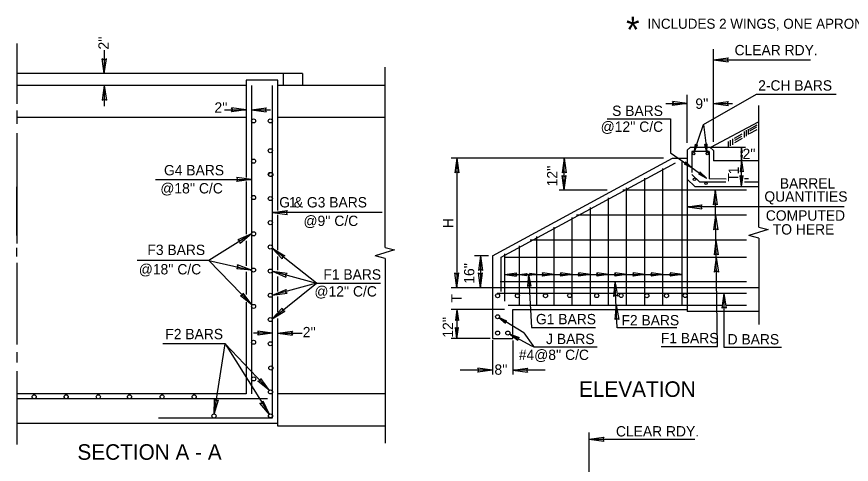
# Model space of a CAD drawing. Extents: x 12 to 573, y -318 to -29.
# Drawn here: x 234.2 to 330.9, y -254.3 to -202.4 of the extents above; entities that cross this region are included whole.
import ezdxf

# ---------------------------------------------------------------- set-up
doc = ezdxf.new("R2010")
doc.units = 0
doc.layers.add('Default', color=7, linetype='Continuous')
doc.layers.add('Level 1', color=7, linetype='Continuous')

msp = doc.modelspace()

# ---------------------------------------------------------------- linework, layer by layer
at = {"layer": 'Default'}
for p, q in [((289.349, -233.625), (289.349, -239.693)), ((311.93, -233.803), (289.349, -233.803)), ((290.783, -235.379), (290.783, -233.625)), ((292.501, -235.832), (292.501, -233.625)), ((293.414, -233.625), (293.411, -233.66)), ((293.783, -233.625), (293.785, -233.637)), ((294.501, -235.832), (294.501, -233.625)), ((296.501, -235.833), (296.501, -233.625)), ((298.603, -235.833), (298.603, -233.625)), ((300.702, -235.833), (300.702, -233.625)), ((302.802, -235.833), (302.802, -233.625)), ((303.5, -233.625), (303.385, -234.813)), ((303.644, -233.625), (303.853, -234.794)), ((304.902, -235.833), (304.902, -233.625)), ((307.002, -235.833), (307.002, -233.625)), ((309.102, -235.833), (309.102, -233.625)), ((311.32, -235.833), (311.32, -233.625)), ((311.93, -233.625), (311.93, -236.559)), ((312.476, -233.803), (311.93, -233.803)), ((303.337, -234.482), (289.913, -234.482)), ((312.476, -234.482), (303.905, -234.482)), ((291.176, -235.833), (312.476, -235.833)), ((303.681, -235.79), (303.517, -237.501)), ((303.681, -235.79), (303.984, -237.482)), ((291.726, -236.333), (311.93, -236.333)), ((291.726, -239.21), (291.726, -236.333)), ((312.476, -236.559), (311.93, -236.559)), ((292.989, -239.035), (290.189, -237.327)), ((289.349, -239.693), (291.726, -239.693)), ((291.326, -239.159), (292.454, -239.579)), ((291.326, -239.159), (292.298, -239.868)), ((291.326, -239.159), (293.816, -240.498)), ((291.726, -239.693), (291.726, -239.488)), ((292.989, -239.035), (294.023, -240.498))]:
    msp.add_line(p, q, dxfattribs=at)
for points in [[(289.349, -233.803), (288.537, -233.803)], [(290.359, -234.258), (290.359, -233.625)], [(293.464, -233.625), (293.411, -233.66)], [(293.594, -233.625), (293.888, -238.436), (301.283, -238.436)], [(293.785, -233.637), (293.761, -233.625)], [(303.786, -238.474), (303.589, -233.625)], [(303.853, -234.794), (303.611, -234.672), (303.385, -234.813)], [(290.748, -236.333), (288.537, -236.333)], [(303.984, -237.482), (303.743, -237.36), (303.517, -237.501)], [(310.711, -238.474), (303.786, -238.474)], [(289.086, -239.693), (288.537, -239.693)], [(292.454, -239.579), (292.294, -239.681), (292.298, -239.868)], [(289.345, -239.874), (289.345, -240.498)], [(291.726, -239.91), (291.726, -240.498)]]:
    msp.add_lwpolyline(points, dxfattribs=at)
msp.add_lwpolyline([(290.082, -237.263), (290.881, -237.915), (290.886, -237.755), (291.028, -237.675)], close=True, dxfattribs=at)
for centre in [(289.949, -234.738), (292.247, -234.738), (295.501, -234.738), (298.288, -234.714), (301.439, -234.725), (304.261, -234.714), (307.24, -234.727), (309.518, -234.728), (311.681, -234.71), (289.949, -237.177), (289.949, -239.062), (291.132, -239.062)]:
    msp.add_circle(centre, 0.236, dxfattribs=at)
at = {"layer": 'Level 1'}
for p, q in [((234.234, -205.518), (234.234, -212.507)), ((314.963, -216.911), (314.963, -206.18)), ((244.376, -208.993), (244.142, -207.29)), ((244.376, -208.993), (244.61, -207.29)), ((314.963, -207.383), (316.666, -207.149)), ((314.963, -207.383), (326.225, -207.383)), ((314.963, -207.383), (316.666, -207.617)), ((276.912, -229.132), (276.912, -208.249)), ((267.346, -208.994), (234.234, -208.993)), ((264.473, -209.773), (260.829, -209.773)), ((260.829, -209.773), (260.829, -221.04)), ((264.473, -224.844), (264.473, -209.773)), ((265.108, -208.994), (265.108, -210.373)), ((267.346, -208.994), (267.346, -210.373)), ((260.828, -210.373), (234.234, -210.373)), ((244.376, -210.373), (244.142, -212.076)), ((244.376, -210.373), (244.61, -212.076)), ((261.429, -210.373), (261.429, -246.087)), ((263.873, -248.901), (263.873, -210.373)), ((276.898, -210.373), (264.473, -210.373)), ((311.93, -217.002), (311.93, -211.455)), ((309.451, -212.455), (311.93, -212.455)), ((311.93, -212.455), (310.227, -212.221)), ((311.93, -212.455), (310.227, -212.689)), ((314.963, -212.455), (316.666, -212.221)), ((314.963, -212.455), (317.157, -212.455)), ((314.963, -212.455), (316.666, -212.689)), ((320.213, -226.775), (320.213, -212.689)), ((234.234, -213.273), (234.234, -214.804)), ((258.296, -213.19), (260.829, -213.19)), ((260.829, -213.19), (259.125, -213.425)), ((260.829, -213.19), (259.126, -212.957)), ((261.429, -213.191), (263.132, -212.956)), ((261.429, -213.191), (263.634, -213.19)), ((261.429, -213.191), (263.132, -213.424)), ((260.829, -214.065), (234.234, -214.065)), ((276.898, -214.065), (264.473, -214.065)), ((309.977, -214.238), (309.977, -218.162)), ((314.641, -217.502), (320.174, -214.568)), ((318.764, -215.566), (318.764, -216.248)), ((318.993, -215.417), (318.993, -216.041)), ((319.131, -215.42), (320.038, -214.929)), ((319.146, -215.949), (320.029, -215.47)), ((319.174, -215.617), (320.005, -215.166)), ((234.234, -215.898), (234.234, -228.683)), ((317.162, -216.542), (317.162, -217.266)), ((317.39, -216.479), (318.297, -215.987)), ((317.433, -216.701), (318.264, -216.251)), ((317.444, -216.968), (318.326, -216.49)), ((318.538, -215.716), (318.538, -216.399)), ((312.29, -217.512), (311.93, -217.872)), ((312.29, -217.512), (312.778, -217.512)), ((313.01, -217.512), (313.998, -217.512)), ((314.235, -217.512), (314.559, -217.512)), ((314.559, -217.512), (314.963, -217.915)), ((314.747, -217.512), (318.66, -217.512)), ((316.684, -216.859), (316.684, -217.433)), ((316.902, -216.692), (316.902, -217.358)), ((318.229, -219.113), (318.229, -217.512)), ((309.977, -218.162), (312.483, -219.925)), ((311.93, -217.872), (311.93, -219.367)), ((312.465, -218.028), (312.465, -220.466)), ((314.473, -218.028), (312.465, -218.028)), ((314.473, -218.028), (314.473, -221.206)), ((314.963, -217.915), (314.963, -219.113)), ((309.18, -218.802), (284.583, -218.801)), ((285.228, -218.802), (284.994, -220.505)), ((285.228, -218.802), (285.462, -220.505)), ((289.349, -230.102), (310.226, -218.802)), ((297.673, -218.802), (297.439, -220.505)), ((297.673, -222.499), (297.674, -218.801)), ((297.673, -218.802), (297.907, -220.505)), ((310.226, -218.802), (311.93, -218.802)), ((311.32, -233.625), (311.319, -219.229)), ((320.213, -219.113), (314.963, -219.113)), ((318.229, -219.113), (318.053, -220.39)), ((318.229, -219.113), (318.404, -220.39)), ((318.229, -222.083), (318.229, -219.113)), ((309.102, -233.625), (309.102, -219.978)), ((311.93, -219.676), (311.93, -233.625)), ((312.483, -219.925), (314.137, -221.099)), ((261.429, -221.261), (259.725, -221.495)), ((261.429, -221.261), (259.726, -221.027)), ((297.674, -222.498), (297.44, -220.795)), ((297.674, -222.498), (297.908, -220.795)), ((307.002, -233.625), (307.002, -221.115)), ((316.444, -221.216), (314.473, -221.206)), ((318.229, -222.083), (318.053, -220.806)), ((318.229, -222.083), (318.404, -220.806)), ((319.04, -221.206), (318.572, -221.206)), ((234.234, -227.745), (234.234, -222.117)), ((260.829, -221.515), (260.829, -227.621)), ((304.902, -233.625), (304.902, -222.252)), ((302.634, -222.499), (297.099, -222.499)), ((302.802, -233.625), (302.802, -223.388)), ((318.773, -222.499), (304.446, -222.499)), ((315.144, -222.499), (314.936, -224.205)), ((315.144, -222.499), (315.404, -224.198)), ((311.93, -224.423), (313.633, -224.189)), ((263.873, -225.085), (265.576, -224.851)), ((263.873, -225.085), (265.576, -225.319)), ((300.702, -233.625), (300.702, -224.525)), ((330.118, -224.423), (311.93, -224.423)), ((311.93, -224.423), (313.633, -224.657)), ((264.473, -229.442), (264.473, -225.367)), ((298.603, -233.625), (298.602, -225.662)), ((318.773, -225.399), (299.088, -225.399)), ((315.19, -225.399), (314.982, -227.105)), ((315.19, -225.399), (315.45, -227.098)), ((296.501, -233.625), (296.502, -226.799)), ((321.311, -227.068), (319.079, -227.758)), ((320.213, -226.775), (321.311, -227.068)), ((261.428, -227.56), (259.863, -228.271)), ((261.428, -227.56), (260.113, -228.667)), ((294.501, -233.625), (294.502, -227.881)), ((320.213, -228.061), (319.079, -227.758)), ((320.213, -228.061), (320.213, -238.073)), ((234.222, -230.181), (234.222, -229.171)), ((260.829, -228.371), (260.829, -231.29)), ((276.912, -229.132), (278.011, -229.425)), ((292.501, -233.625), (292.502, -228.964)), ((318.773, -228.299), (293.731, -228.299)), ((315.237, -228.299), (315.028, -230.005)), ((315.237, -228.299), (315.496, -229.998)), ((263.809, -229.227), (265.29, -230.099)), ((263.809, -229.227), (265, -230.466)), ((278.011, -229.425), (275.778, -230.115)), ((276.912, -230.417), (275.778, -230.115)), ((287.975, -230.102), (287.741, -231.805)), ((287.975, -230.102), (287.975, -233.803)), ((287.975, -230.102), (288.209, -231.805)), ((289.349, -230.102), (289.349, -233.625)), ((290.783, -233.625), (290.784, -229.894)), ((234.234, -230.911), (234.234, -240.404)), ((264.473, -231.772), (264.473, -230.192)), ((276.912, -230.417), (276.912, -251.816)), ((318.773, -230.291), (290.784, -230.291)), ((315.268, -230.291), (315.06, -231.997)), ((315.268, -230.291), (315.528, -231.99)), ((261.428, -231.76), (259.715, -231.621)), ((261.428, -231.76), (259.816, -231.164)), ((260.829, -231.986), (260.829, -234.606)), ((263.847, -231.907), (265.55, -232.14)), ((263.847, -231.907), (265.424, -232.591)), ((285.229, -233.803), (284.995, -232.1)), ((285.229, -233.803), (285.463, -232.1)), ((287.975, -233.803), (287.741, -232.1)), ((287.975, -233.803), (288.209, -232.1)), ((290.784, -232.288), (292.146, -232.101)), ((296.501, -232.288), (295.139, -232.101)), ((298.603, -232.288), (297.24, -232.101)), ((300.702, -232.288), (299.34, -232.101)), ((302.802, -232.288), (301.44, -232.101)), ((304.902, -232.288), (303.54, -232.101)), ((307.002, -232.288), (305.64, -232.101)), ((309.102, -232.288), (307.74, -232.101)), ((311.32, -232.288), (309.957, -232.1)), ((264.473, -234.231), (264.473, -232.495)), ((290.784, -232.288), (292.146, -232.475)), ((290.784, -232.288), (292.498, -232.288)), ((292.501, -232.288), (293.353, -232.171)), ((292.501, -232.288), (293.353, -232.405)), ((292.501, -232.288), (294.501, -232.288)), ((293.515, -232.288), (293.414, -233.625)), ((293.515, -232.288), (293.783, -233.625)), ((294.501, -232.288), (293.65, -232.171)), ((294.501, -232.288), (293.65, -232.405)), ((294.501, -232.288), (296.501, -232.288)), ((296.501, -232.288), (295.139, -232.475)), ((296.501, -232.288), (298.603, -232.288)), ((298.603, -232.288), (297.24, -232.475)), ((298.603, -232.288), (300.702, -232.288)), ((300.702, -232.288), (299.34, -232.475)), ((300.703, -232.288), (302.802, -232.288)), ((302.802, -232.288), (301.44, -232.475)), ((302.803, -232.288), (304.902, -232.288)), ((304.902, -232.288), (303.54, -232.475)), ((304.903, -232.288), (307.002, -232.288)), ((307.002, -232.288), (305.64, -232.475)), ((307.003, -232.288), (309.102, -232.288)), ((309.102, -232.288), (307.74, -232.475)), ((309.102, -232.288), (311.32, -232.288)), ((311.32, -232.288), (309.957, -232.475)), ((263.849, -234.68), (265.43, -234.005)), ((318.773, -233.123), (290.256, -233.123)), ((303.55, -233.102), (303.5, -233.625)), ((303.55, -233.102), (303.644, -233.625)), ((320.213, -233.803), (312.476, -233.803)), ((261.499, -235.814), (260.143, -234.757)), ((261.499, -235.814), (260.478, -234.431)), ((263.849, -234.68), (265.553, -234.457)), ((264.473, -236.619), (264.473, -234.821)), ((318.773, -234.482), (312.476, -234.482)), ((316.183, -234.482), (315.949, -236.185)), ((316.183, -234.482), (316.183, -240.706)), ((316.183, -234.482), (316.417, -236.185)), ((260.829, -235.465), (260.829, -246.087)), ((312.476, -235.833), (315.925, -235.833)), ((316.441, -235.833), (318.773, -235.833)), ((263.835, -237.431), (264.999, -236.166)), ((263.835, -237.431), (265.297, -236.527)), ((285.229, -236.333), (285.053, -237.61)), ((285.229, -236.333), (285.404, -237.61)), ((320.213, -236.559), (312.476, -236.559)), ((264.473, -249.846), (264.473, -237.371)), ((263.873, -239.087), (262.17, -238.853)), ((264.473, -239.087), (266.176, -238.853)), ((285.229, -239.693), (285.053, -238.416)), ((285.229, -239.693), (285.404, -238.416)), ((263.873, -239.087), (261.662, -239.087)), ((263.873, -239.087), (262.17, -239.321)), ((264.473, -239.087), (267.304, -239.087)), ((264.473, -239.087), (266.176, -239.321)), ((293.816, -240.498), (294.151, -240.678)), ((294.023, -240.498), (294.151, -240.678)), ((316.183, -240.706), (322.838, -240.706)), ((234.234, -241.279), (234.234, -242.483)), ((234.234, -243.467), (234.234, -251.96)), ((289.345, -243.367), (287.642, -243.133)), ((289.345, -243.367), (287.642, -243.601)), ((291.726, -243.367), (293.429, -243.133)), ((291.726, -243.367), (293.429, -243.601)), ((263.503, -245.718), (262.161, -244.644)), ((263.503, -245.718), (262.5, -244.322)), ((260.829, -246.087), (234.234, -246.087)), ((276.898, -246.087), (264.473, -246.087)), ((263.273, -246.687), (234.234, -246.687)), ((257.092, -248.45), (257.126, -246.732)), ((257.092, -248.45), (257.588, -246.804)), ((263.503, -248.518), (262.402, -247.198)), ((263.503, -248.518), (262.799, -246.95)), ((234.234, -249.501), (264.473, -249.501)), ((250.655, -248.901), (263.873, -248.901)), ((276.898, -249.846), (264.473, -249.846)), ((300.557, -261.629), (300.557, -250.583)), ((300.557, -251.352), (302.26, -251.118)), ((300.557, -251.352), (312.815, -251.352)), ((300.557, -251.352), (302.26, -251.586))]:
    msp.add_line(p, q, dxfattribs=at)
for points in [[(244.376, -206.283), (244.376, -208.993)], [(244.61, -207.29), (244.374, -207.422), (244.142, -207.29)], [(316.666, -207.149), (316.534, -207.386), (316.666, -207.617)], [(244.376, -210.373), (244.376, -212.752)], [(312.757, -217.926), (313.797, -214.892), (319.931, -211.37)], [(319.931, -211.37), (329.179, -211.37)], [(244.142, -212.076), (244.379, -211.945), (244.61, -212.076)], [(310.227, -212.689), (310.358, -212.453), (310.227, -212.221)], [(316.666, -212.221), (316.534, -212.457), (316.666, -212.689)], [(259.125, -213.425), (259.257, -213.188), (259.126, -212.957)], [(263.132, -212.956), (263, -213.193), (263.132, -213.424)], [(302.627, -214.238), (309.977, -214.238)], [(313.797, -214.892), (314.175, -217.99)], [(285.229, -218.801), (285.229, -233.803)], [(290.359, -233.625), (290.359, -230.257), (310.567, -219.319)], [(285.462, -220.505), (285.225, -220.373), (284.994, -220.505)], [(297.907, -220.505), (297.67, -220.373), (297.439, -220.505)], [(318.404, -220.39), (318.227, -220.292), (318.053, -220.39)], [(250.29, -221.261), (261.429, -221.261)], [(259.725, -221.495), (259.857, -221.259), (259.726, -221.027)], [(297.44, -220.795), (297.677, -220.927), (297.908, -220.795)], [(311.93, -221.222), (312.791, -222.083), (320.174, -222.083)], [(312.465, -220.683), (313.333, -221.55), (316.404, -221.55)], [(318.053, -220.806), (318.231, -220.905), (318.404, -220.806)], [(318.572, -221.55), (320.174, -221.55)], [(315.19, -225.399), (315.144, -222.499)], [(313.633, -224.189), (313.501, -224.426), (313.633, -224.657)], [(315.404, -224.198), (315.165, -224.07), (314.936, -224.205)], [(276.568, -225.085), (263.873, -225.085)], [(265.576, -224.851), (265.444, -225.087), (265.576, -225.319)], [(315.237, -228.293), (315.19, -225.399)], [(315.45, -227.098), (315.212, -226.97), (314.982, -227.105)], [(261.428, -227.56), (256.502, -230.67), (261.427, -231.76)], [(260.113, -228.667), (260.098, -228.397), (259.863, -228.271)], [(315.268, -230.29), (315.237, -228.299)], [(263.847, -231.907), (268.96, -233.296), (263.809, -229.227)], [(265.29, -230.099), (265.04, -230.203), (265, -230.466)], [(288.906, -230.102), (287.268, -230.102)], [(315.496, -229.998), (315.258, -229.87), (315.028, -230.005)], [(261.499, -235.814), (256.502, -230.67), (248.173, -230.67)], [(315.433, -240.624), (315.268, -230.291)], [(259.715, -231.621), (259.894, -231.418), (259.816, -231.164)], [(284.995, -232.1), (285.231, -232.231), (285.463, -232.1)], [(288.209, -231.805), (287.973, -231.673), (287.741, -231.805)], [(287.741, -232.1), (287.978, -232.231), (288.209, -232.1)], [(292.146, -232.101), (292.041, -232.29), (292.146, -232.475)], [(295.139, -232.475), (295.244, -232.286), (295.139, -232.101)], [(297.24, -232.475), (297.346, -232.286), (297.24, -232.101)], [(299.34, -232.475), (299.445, -232.286), (299.34, -232.101)], [(301.44, -232.475), (301.545, -232.286), (301.44, -232.101)], [(303.54, -232.475), (303.645, -232.286), (303.54, -232.101)], [(305.64, -232.475), (305.745, -232.286), (305.64, -232.101)], [(307.74, -232.475), (307.845, -232.286), (307.74, -232.101)], [(309.957, -232.475), (310.063, -232.286), (309.957, -232.1)], [(315.528, -231.99), (315.29, -231.862), (315.06, -231.997)], [(265.55, -232.14), (265.359, -232.332), (265.424, -232.591)], [(293.353, -232.171), (293.287, -232.289), (293.353, -232.405)], [(293.513, -232.288), (293.594, -233.625)], [(293.65, -232.405), (293.716, -232.287), (293.65, -232.171)], [(263.835, -237.431), (268.96, -233.296), (263.849, -234.68)], [(265.43, -234.005), (265.365, -234.268), (265.553, -234.457)], [(268.96, -233.296), (276.368, -233.296)], [(288.537, -233.803), (284.583, -233.803)], [(293.761, -233.625), (293.59, -233.543), (293.464, -233.625)], [(303.589, -233.625), (303.572, -233.21)], [(260.143, -234.757), (260.404, -234.687), (260.478, -234.431)], [(264.999, -236.166), (265.048, -236.432), (265.297, -236.527)], [(288.537, -236.333), (284.583, -236.333)], [(285.229, -236.333), (285.229, -239.693)], [(316.417, -236.185), (316.18, -236.053), (315.949, -236.185)], [(285.404, -237.61), (285.227, -237.511), (285.053, -237.61)], [(262.17, -239.321), (262.302, -239.084), (262.17, -238.853)], [(266.176, -238.853), (266.044, -239.089), (266.176, -239.321)], [(285.053, -238.416), (285.23, -238.515), (285.404, -238.416)], [(288.537, -239.693), (284.583, -239.693)], [(257.091, -248.45), (258.372, -240.315), (251.141, -240.315)], [(263.503, -245.718), (258.372, -240.315), (263.503, -248.518)], [(289.345, -240.498), (289.345, -243.854)], [(291.726, -240.498), (291.726, -243.854)], [(294.151, -240.678), (301.475, -240.678)], [(308.885, -240.624), (315.433, -240.624)], [(289.345, -243.367), (285.63, -243.367)], [(287.642, -243.601), (287.774, -243.365), (287.642, -243.133)], [(295.445, -243.367), (291.726, -243.367)], [(293.429, -243.133), (293.298, -243.37), (293.429, -243.601)], [(262.161, -244.644), (262.423, -244.577), (262.5, -244.322)], [(257.126, -246.732), (257.339, -246.898), (257.588, -246.804)], [(262.402, -247.198), (262.672, -247.184), (262.799, -246.95)], [(302.26, -251.118), (302.129, -251.354), (302.26, -251.586)]]:
    msp.add_lwpolyline(points, dxfattribs=at)
for points in [[(312.678, -218.183), (313.128, -217.255), (312.971, -217.287), (312.861, -217.168)], [(314.204, -218.208), (314.221, -217.177), (314.092, -217.272), (313.942, -217.211)], [(318.229, -217.512), (318.141, -218.15), (318.228, -218.101), (318.317, -218.15)], [(318.229, -217.512), (318.141, -218.15), (318.228, -218.101), (318.317, -218.15)], [(318.229, -219.113), (318.317, -218.474), (318.23, -218.524), (318.141, -218.474)], [(312.483, -219.925), (311.728, -219.222), (311.713, -219.381), (311.567, -219.452)], [(314.137, -221.099), (313.385, -220.393), (313.369, -220.552), (313.222, -220.622)]]:
    msp.add_lwpolyline(points, close=True, dxfattribs=at)
for centre, radius in [((261.671, -214.474), 0.236), ((263.613, -214.474), 0.236), ((263.613, -217.936), 0.236), ((312.675, -218.265), 0.143), ((314.249, -218.257), 0.143), ((261.671, -219.142), 0.236), ((263.613, -220.68), 0.236), ((263.67, -220.695), 0.236), ((312.766, -221.244), 0.143), ((314.106, -221.717), 0.143), ((261.671, -223.356), 0.236), ((261.671, -223.364), 0.236), ((263.613, -223.476), 0.236), ((263.613, -226.269), 0.236), ((261.671, -227.559), 0.236), ((261.671, -227.564), 0.236), ((263.613, -229.09), 0.236), ((261.663, -231.764), 0.236), ((261.663, -231.764), 0.236), ((263.613, -231.883), 0.236), ((263.613, -234.68), 0.236), ((261.675, -235.971), 0.236), ((263.608, -237.498), 0.236), ((261.675, -240.133), 0.236), ((263.608, -240.305), 0.236), ((263.673, -243.115), 0.236), ((261.683, -244.379), 0.236), ((263.634, -245.885), 0.236), ((236.252, -246.452), 0.236), ((239.95, -246.452), 0.236), ((239.962, -246.452), 0.236), ((243.684, -246.452), 0.236), ((247.298, -246.452), 0.236), ((251.074, -246.452), 0.236), ((254.787, -246.452), 0.236), ((257.082, -248.673), 0.236), ((263.632, -248.663), 0.232)]:
    msp.add_circle(centre, radius, dxfattribs=at)

# ---------------------------------------------------------------- texts
at = {"layer": 'Default'}
msp.add_text('1', height=1.2, dxfattribs=at).set_placement((265.774, -224.505))
for s, p in [('G1 BARS', (294.394, -238.046)), ('F2 BARS', (304.3, -238.173)), ('J BARS', (295.567, -240.341))]:
    msp.add_text(s, height=1.2, rotation=0.00001, dxfattribs=at).set_placement(p)
at = {"layer": 'Level 1'}
msp.add_text('*', height=3, dxfattribs=at).set_placement((304.835, -205.4))
for s, height, rotation, p in [('INCLUDES 2 WINGS, ONE APRON, ONE CURB AND STD. DEPTH CURTAIN WALL', 1.164, 0.00001, (307.313, -203.799)), ("2''", 1.2, 90.00001, (244.887, -206.208)), ('CLEAR RDY.', 1.2, 0.00001, (317.41, -206.872)), ('2-CH BARS', 1.2, 0.00001, (320.146, -210.966)), ("2''", 1.2, 0.00001, (257.14, -213.523)), ('S BARS', 1.2, 0.00001, (303.222, -213.904)), ("9''", 1.2, 0.00001, (312.865, -213.077)), ("@12'' C/C", 1.2, 0.00001, (301.894, -215.744)), ("2''", 1.2, 0.00001, (318.336, -218.892)), ('G4 BARS', 1.2, 0.00001, (251.293, -220.787)), ("12''", 1.2, 90.00001, (296.872, -222.059)), ('1', 1.2, 90.00001, (317.906, -220.66)), ('T', 1.2, 90.00001, (317.839, -221.514)), ('BARREL ', 1.2, 0.00001, (322.65, -222.317)), ("@18'' C/C", 1.2, 0.00001, (250.87, -222.885)), ('G & G3 BARS', 1.2, 0.00001, (264.644, -224.507)), ('QUANTITIES', 1.2, 0.00001, (320.865, -223.836)), ('COMPUTED', 1.2, 0.00001, (321.03, -226.037)), ("@9'' C/C", 1.2, 0.00001, (267.453, -226.657)), ('H', 1.2, 90.00001, (284.825, -226.915)), ('TO HERE', 1.2, 0.00001, (321.833, -227.646)), ('F3 BARS', 1.2, 0.00001, (249.369, -230.019)), ("@18'' C/C", 1.2, 0.00001, (248.37, -232.267)), ("16''", 1.2, 90.00001, (287.254, -233.344)), ('F1 BARS', 1.2, 0.00001, (269.759, -232.87)), ("@12'' C/C", 1.2, 0.00001, (268.722, -234.829)), ('T', 1.2, 90.00001, (285.781, -235.534)), ("12''", 1.2, 90.00001, (284.785, -239.594)), ('F2 BARS', 1.2, 0.00001, (251.448, -239.779)), ("2''", 1.2, 0.00001, (267.372, -239.552)), ('F1 BARS', 1.2, 0.00001, (308.856, -240.248)), ('D BARS', 1.2, 0.00001, (316.6, -240.381)), ("#4@8'' C/C", 1.2, 0.00001, (292.409, -242.182)), ("8''", 1.2, 0.00001, (289.584, -243.894)), ('ELEVATION', 1.8, 0.00001, (299.385, -246.457)), ('CLEAR RDY.', 1.2, 0.00001, (303.667, -251.047)), ('SECTION A - A', 1.8, 0.00001, (241.257, -253.748))]:
    msp.add_text(s, height=height, rotation=rotation, dxfattribs=at).set_placement(p)

doc.saveas('drawing.dxf')
